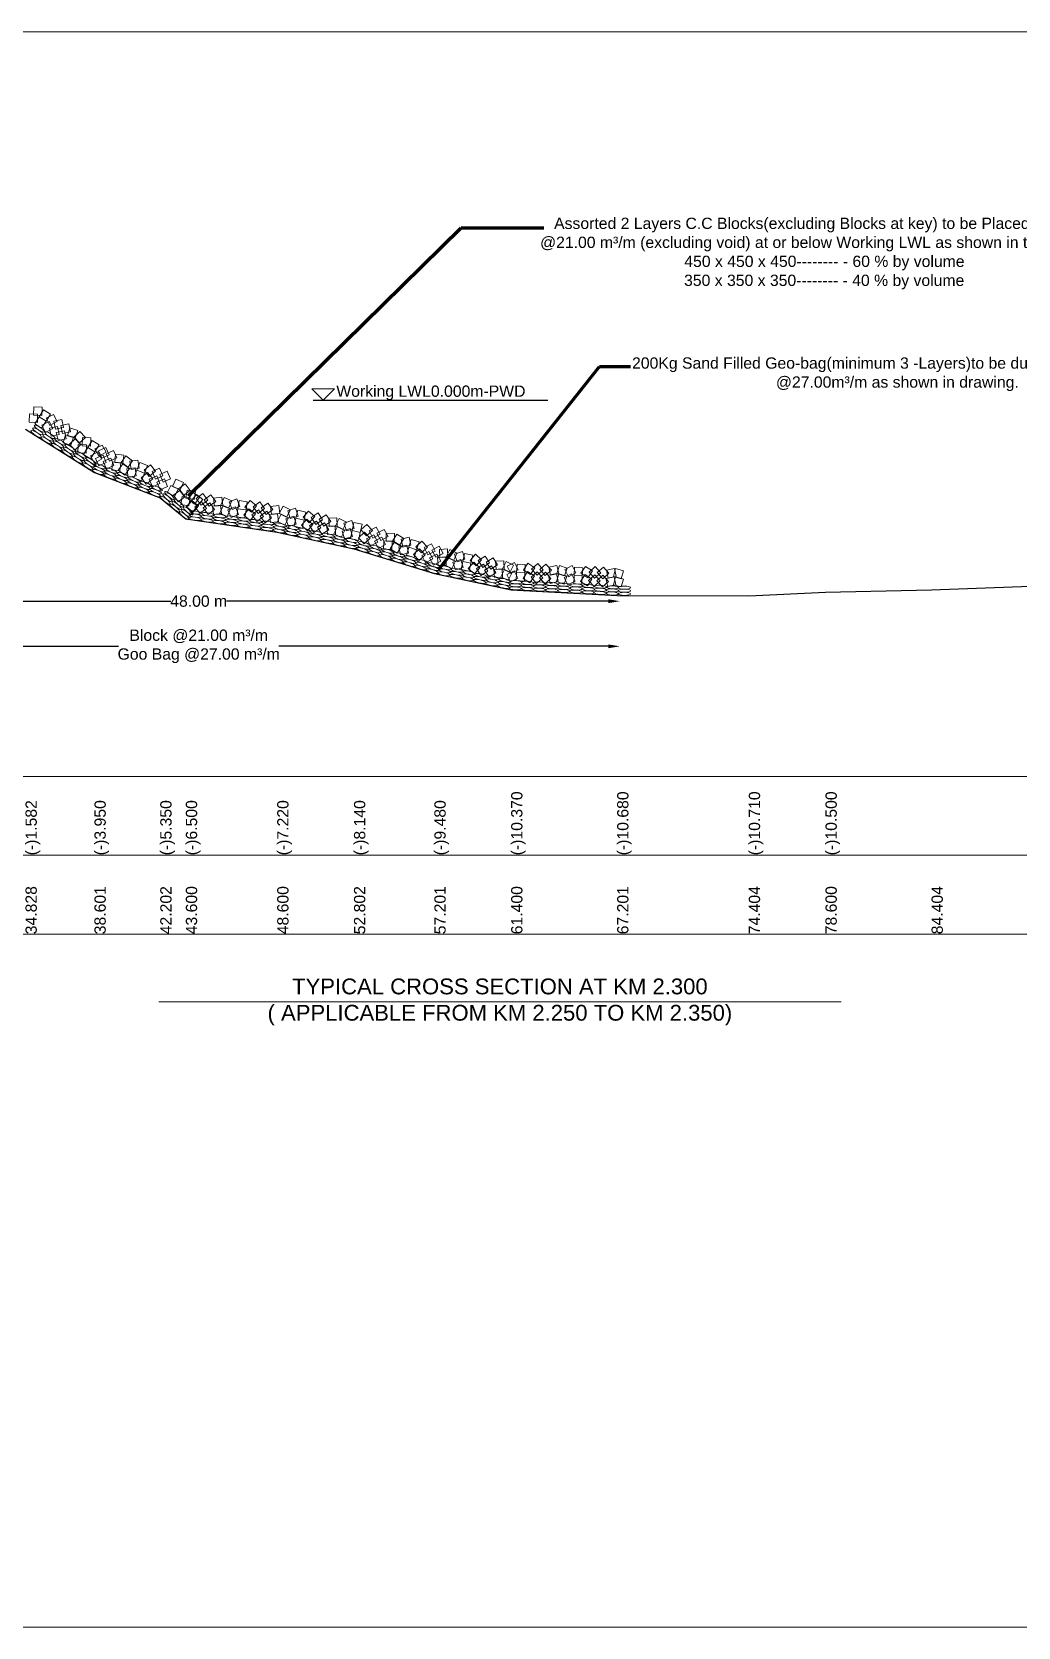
# Model space of a CAD drawing. Header units: inches. Extents: x 91231 to 269365, y -29123 to 27954.
# Drawn here: x 180977 to 185348, y -23047 to -15976 of the extents above; entities that cross this region are included whole.
import ezdxf

# ---------------------------------------------------------------- set-up
doc = ezdxf.new("R2010")
doc.units = ezdxf.units.IN
doc.header["$LTSCALE"] = 7
doc.header["$MEASUREMENT"] = 0
doc.header["$PDMODE"] = 3
for name, color, linetype, lineweight in [('Cross section Data Border', 7, 'Continuous', 9), ('Cross Section Labels', 7, 'Continuous', 9), ('Existing_Bed_Level for Xsection', 7, 'Continuous', 25), ('Long Section Labels', 7, 'Continuous', 9)]:
    doc.layers.add(name, color=color, linetype=linetype, lineweight=lineweight)
doc.styles.get("Standard").update_dxf_attribs({"font": 'arial.ttf'})
doc.dimstyles.new('Appron Lebeling Style', dxfattribs={"dimtxt": 50, "dimasz": 50, "dimexe": 0.18, "dimexo": 0.0625, "dimgap": 0.09, "dimtad": 0, "dimtih": 1, "dimtoh": 1, "dimdec": 4, "dimzin": 0, "dimdsep": 46, "dimtxsty": 'Standard', "dimcen": 0.09, "dimse1": 1, "dimse2": 1, "dimadec": 0, "dimazin": 0, "dimtfac": 1, "dimtdec": 4, "dimtofl": 0, "dimtmove": 0, "dimatfit": 3, "dimfxl": 1, "dimtolj": 1, "dimtzin": 0, "dimarcsym": 0})
doc.dimstyles.get("Standard").update_dxf_attribs({"dimtxt": 0.18, "dimasz": 0.18, "dimexe": 0.18, "dimexo": 0.0625, "dimgap": 0.09, "dimtad": 0, "dimtih": 1, "dimtoh": 1, "dimdec": 4, "dimzin": 0, "dimdsep": 46, "dimtxsty": 'Standard', "dimcen": 0.09, "dimadec": 0, "dimazin": 0, "dimtfac": 1, "dimtdec": 4, "dimtofl": 0, "dimtmove": 0, "dimatfit": 3, "dimfxl": 1, "dimtolj": 1, "dimtzin": 0, "dimarcsym": 0})

# ---------------------------------------------------------------- blocks, each defined once
blk = doc.blocks.new('*D3')
at = {"layer": 'Cross Section Labels', "color": 0, "lineweight": -2, "transparency": 16777216}
for p, q in [((179900, -18499.5), (181592.4, -18499.5)), ((183532, -18499.5), (181839.6, -18499.5))]:
    blk.add_line(p, q, dxfattribs=at)
at = {"layer": 'Cross Section Labels', "color": 0, "transparency": 16777216}
for points in [[(179900, -18491.2), (179900, -18507.9), (179850, -18499.5)], [(183532, -18491.2), (183532, -18507.9), (183582, -18499.5)]]:
    blk.add_solid(points, dxfattribs=at)
at = {"layer": 'Defpoints', "color": 0, "transparency": 16777216}
for p in [(179850, -17608.5), (183582, -18473.6), (183582, -18499.5)]:
    blk.add_point(p, dxfattribs=at)
at = {"layer": 'Cross Section Labels', "color": 0, "transparency": 16777216, "insert": (181716, -18499.5), "char_height": 50, "attachment_point": 5}
blk.add_mtext('\\A1;48.00 m', dxfattribs=at)
blk = doc.blocks.new('*D4')
at = {"layer": 'Cross Section Labels', "color": 0, "lineweight": -2, "transparency": 16777216}
for p, q in [((179900, -18699.5), (181360.4, -18699.5)), ((183532, -18699.5), (182071.6, -18699.5))]:
    blk.add_line(p, q, dxfattribs=at)
at = {"layer": 'Cross Section Labels', "color": 0, "transparency": 16777216}
for points in [[(179900, -18691.2), (179900, -18707.9), (179850, -18699.5)], [(183532, -18691.2), (183532, -18707.9), (183582, -18699.5)]]:
    blk.add_solid(points, dxfattribs=at)
at = {"layer": 'Defpoints', "color": 0, "transparency": 16777216}
for p in [(179850, -17608.5), (183582, -18473.6), (183582, -18699.5)]:
    blk.add_point(p, dxfattribs=at)
at = {"layer": 'Cross Section Labels', "color": 0, "transparency": 16777216, "insert": (181716, -18699.5), "char_height": 50, "attachment_point": 5}
blk.add_mtext('\\A1;Block @21.00 m³/m ^JGoo Bag @27.00 m³/m ', dxfattribs=at)

msp = doc.modelspace()

# ---------------------------------------------------------------- linework, layer by layer
at = {"layer": 'Cross section Data Border'}
msp.add_lwpolyline([(178150.86651, -19276.02842), (187020.22354, -19276.02842), (187020.22354, -19976.02842), (178150.86651, -19976.02842)], close=True, dxfattribs=at)
msp.add_lwpolyline([(178150.86651, -19626.02842), (187020.22354, -19626.02842)], dxfattribs=at)
at = {"layer": 'Cross Section Labels'}
for points in [[(178050.86651, -15976.02842), (188050.86651, -15976.02842), (188050.86651, -23047.02842), (178050.86651, -23047.02842)], [(182267.42195, -17608.51842), (182317.42195, -17558.51842), (182217.42195, -17558.51842)]]:
    msp.add_lwpolyline(points, close=True, dxfattribs=at)
msp.add_lwpolyline([(181538.86651, -20276.02842), (183050.86651, -20276.02842), (184562.86651, -20276.02842)], dxfattribs=at)
at = {"layer": 'Existing_Bed_Level for Xsection'}
for points in [[(182222.5798, -17608.51842), (183262.74722, -17608.51842)], [(180948.40453, -17736.66042), (181253.96639, -17928.46842), (181545.67797, -18041.86842), (181658.96158, -18135.01842), (182063.95775, -18193.33842), (182404.24715, -18267.85842), (182760.63771, -18376.39842), (183100.7508, -18448.48842), (183570.62085, -18473.59842), (184154.0728, -18476.02842), (184493.94503, -18459.01842), (184964.03152, -18448.48842), (185482.28499, -18430.66842)]]:
    msp.add_lwpolyline(points, dxfattribs=at)
at = {"layer": 'Long Section Labels'}
for points in [[(181002.17806, -17670.73314), (180965.75376, -17669.3646), (180964.38522, -17705.7889), (181000.80952, -17707.15744)], [(181021.55692, -17639.86143), (180985.13262, -17638.49289), (180983.76408, -17674.91719), (181020.18838, -17676.28573)], [(181058.65749, -17671.02175), (181027.78579, -17651.64289), (181008.40693, -17682.51459), (181039.27863, -17701.89345)], [(181089.0408, -17703.71837), (181071.97526, -17671.51015), (181039.76703, -17688.57569), (181056.83257, -17720.78391)], [(181039.27863, -17701.89345), (181008.40693, -17682.51459), (180989.02807, -17713.3863), (181019.89977, -17732.76516)], [(181069.66194, -17734.59008), (181052.5964, -17702.38185), (181020.38817, -17719.4474), (181037.45371, -17751.65562)], [(181089.60838, -17724.57346), (181054.07263, -17732.68598), (181062.18515, -17768.22173), (181097.7209, -17760.10921)], [(181108.98724, -17693.70176), (181073.45149, -17701.81428), (181081.56401, -17737.35003), (181117.09976, -17729.2375)], [(181128.60352, -17779.47069), (181120.4627, -17743.94141), (181084.93342, -17752.08223), (181093.07424, -17787.61151)], [(181147.98238, -17748.59898), (181139.84156, -17713.0697), (181104.31228, -17721.21052), (181112.4531, -17756.7398)], [(181179.7985, -17742.22552), (181144.96095, -17731.50415), (181134.23958, -17766.3417), (181169.07713, -17777.06307)], [(181213.647, -17774.61992), (181188.84819, -17747.90622), (181162.13449, -17772.70502), (181186.93329, -17799.41872)], [(181160.41964, -17773.09723), (181125.58209, -17762.37586), (181114.86072, -17797.21341), (181149.69827, -17807.93478)], [(181194.26814, -17805.49163), (181169.46933, -17778.77792), (181142.75563, -17803.57673), (181167.55443, -17830.29043)], [(181218.28001, -17806.38516), (181181.85571, -17805.01662), (181180.48717, -17841.44092), (181216.91147, -17842.80946)], [(181237.65887, -17775.51345), (181201.23457, -17774.14491), (181199.86603, -17810.56921), (181236.29033, -17811.93775)], [(181255.38058, -17837.54547), (181224.50888, -17818.16661), (181205.13002, -17849.03832), (181236.00172, -17868.41718)], [(181274.75944, -17806.67377), (181243.88773, -17787.29491), (181224.50888, -17818.16661), (181255.38058, -17837.54547)], [(181305.14275, -17839.37039), (181288.07721, -17807.16217), (181255.86898, -17824.22771), (181272.93452, -17856.43593)], [(181305.11358, -17817.71586), (181271.7464, -17832.38671), (181286.41725, -17865.75389), (181319.78443, -17851.08304)], [(181285.76389, -17870.2421), (181268.69835, -17838.03387), (181236.49012, -17855.09941), (181253.55566, -17887.30764)], [(181291.9068, -17851.68913), (181258.53962, -17866.35998), (181273.21047, -17899.72716), (181306.57765, -17885.05631)], [(181340.55837, -17898.24396), (181325.86095, -17864.88847), (181292.50546, -17879.58589), (181307.20288, -17912.94138)], [(181353.76514, -17864.27068), (181339.06773, -17830.9152), (181305.71224, -17845.61261), (181320.40966, -17878.9681)], [(181370.60079, -17885.98267), (181334.36616, -17882.0261), (181330.4096, -17918.26073), (181366.64422, -17922.2173)], [(181383.80756, -17852.00939), (181347.57294, -17848.05283), (181343.61637, -17884.28745), (181379.851, -17888.24402)], [(181423.15963, -17877.43641), (181393.76645, -17855.88081), (181372.21086, -17885.27399), (181401.60404, -17906.82959)], [(181446.9089, -17873.78393), (181410.88048, -17879.31159), (181416.40814, -17915.34002), (181452.43657, -17909.81236)], [(181489.22183, -17897.3855), (181455.24855, -17884.17873), (181442.04177, -17918.152), (181476.01505, -17931.35878)], [(181409.95285, -17911.40969), (181380.55968, -17889.85409), (181359.00408, -17919.24727), (181388.39726, -17940.80286)], [(181433.70213, -17907.75721), (181397.6737, -17913.28487), (181403.20136, -17949.3133), (181439.22979, -17943.78563)], [(181476.01505, -17931.35878), (181442.04177, -17918.152), (181428.835, -17952.12528), (181462.80827, -17965.33206)], [(181512.02116, -17957.73632), (181489.18581, -17929.32594), (181460.77544, -17952.16129), (181483.61079, -17980.57167)], [(181525.22794, -17923.76304), (181502.39259, -17895.35267), (181473.98222, -17918.18802), (181496.81756, -17946.59839)], [(181529.71974, -17944.13657), (181496.35256, -17958.80742), (181511.02341, -17992.1746), (181544.39059, -17977.50375)], [(181542.92652, -17910.16329), (181509.55934, -17924.83414), (181524.23019, -17958.20132), (181557.59737, -17943.53047)], [(181578.37131, -17990.69139), (181563.67389, -17957.33591), (181530.3184, -17972.03332), (181545.01582, -18005.38881)], [(181591.57808, -17956.71812), (181576.88067, -17923.36263), (181543.52518, -17938.06005), (181558.2226, -17971.41553)], [(181648.22998, -17973.02533), (181615.0403, -17957.95723), (181599.9722, -17991.14691), (181633.16188, -18006.21501)], [(181625.07955, -18001.17954), (181591.88987, -17986.11144), (181576.82177, -18019.30112), (181610.01145, -18034.36922)], [(181654.5298, -18037.61854), (181633.33264, -18007.96584), (181603.67994, -18029.163), (181624.8771, -18058.8157)], [(181677.68024, -18009.46433), (181656.48308, -17979.81162), (181626.83037, -18001.00878), (181648.02753, -18030.66149)], [(181701.38312, -18013.40669), (181665.42921, -18007.4134), (181659.43593, -18043.3673), (181695.38983, -18049.36059)], [(181719.75291, -18040.04269), (181691.09271, -18017.52169), (181668.57171, -18046.18189), (181697.23191, -18068.70289)], [(181734.21606, -18049.03554), (181706.06185, -18025.8851), (181682.91141, -18054.03932), (181711.06562, -18077.18976)], [(181733.92393, -18022.79812), (181704.73074, -18044.62379), (181726.55641, -18073.81698), (181755.7496, -18051.99131)], [(181791.83038, -18057.16626), (181769.98147, -18027.99045), (181740.80567, -18049.83936), (181762.65458, -18079.01517)], [(181678.23268, -18041.5609), (181642.27878, -18035.56761), (181636.28549, -18071.52151), (181672.23939, -18077.5148)], [(181711.06562, -18077.18976), (181682.91141, -18054.03932), (181659.76097, -18082.19353), (181687.91518, -18105.34397)], [(181714.55765, -18076.12054), (181685.89745, -18053.59955), (181663.37645, -18082.25975), (181692.03665, -18104.78074)], [(181728.72867, -18058.87597), (181699.53548, -18080.70164), (181721.36115, -18109.89484), (181750.55434, -18088.06917)], [(181786.63512, -18093.24411), (181764.78621, -18064.06831), (181735.61041, -18085.91722), (181757.45932, -18115.09302)], [(181813.13344, -18074.51645), (181776.94114, -18078.84311), (181781.2678, -18115.03541), (181817.4601, -18110.70875)], [(181818.3287, -18038.43859), (181782.1364, -18042.76525), (181786.46306, -18078.95755), (181822.65536, -18074.63089)], [(181857.21029, -18090.40197), (181823.70927, -18076.03938), (181809.34667, -18109.5404), (181842.84769, -18123.90299)], [(181862.40555, -18054.32412), (181828.90453, -18039.96152), (181814.54193, -18073.46254), (181848.04295, -18087.82514)], [(181879.52166, -18081.48169), (181845.67158, -18095.00113), (181859.19102, -18128.8512), (181893.04109, -18115.33177)], [(181884.71692, -18045.40384), (181850.86684, -18058.92327), (181864.38628, -18092.77334), (181898.23635, -18079.25391)], [(181926.07075, -18094.92041), (181889.9929, -18089.72515), (181884.79764, -18125.80301), (181920.87549, -18130.99827)], [(181931.26601, -18058.84255), (181895.18816, -18053.64729), (181889.9929, -18089.72515), (181926.07075, -18094.92041)], [(181967.10265, -18112.48737), (181938.44245, -18089.96637), (181915.92145, -18118.62657), (181944.58165, -18141.14757)], [(181972.29791, -18076.40951), (181943.63771, -18053.88851), (181921.11671, -18082.54871), (181949.77691, -18105.06971)], [(181981.27367, -18095.2428), (181952.08048, -18117.06847), (181973.90615, -18146.26166), (182003.09934, -18124.43599)], [(181986.46893, -18059.16494), (181957.27574, -18080.99061), (181979.10141, -18110.1838), (182008.2946, -18088.35813)], [(182039.18012, -18129.61094), (182017.33121, -18100.43513), (181988.15541, -18122.28404), (182010.00432, -18151.45985)], [(182044.37538, -18093.53308), (182022.52647, -18064.35727), (181993.35067, -18086.20619), (182015.19958, -18115.38199)], [(182070.8737, -18074.80541), (182034.6814, -18079.13207), (182039.00806, -18115.32437), (182075.20036, -18110.99771)], [(182122.25878, -18094.65833), (182089.8873, -18077.90455), (182073.13351, -18110.27604), (182105.505, -18127.02982)], [(182145.15819, -18087.37921), (182110.41699, -18098.40877), (182121.44654, -18133.14997), (182156.18775, -18122.12042)], [(182190.6104, -18104.1576), (182155.00418, -18096.36019), (182147.20678, -18131.96641), (182182.813, -18139.76382)], [(182230.26062, -18124.65333), (182203.30873, -18100.1136), (182178.769, -18127.06549), (182205.72089, -18151.60522)], [(182065.67844, -18110.88327), (182029.48614, -18115.20993), (182033.8128, -18151.40223), (182070.0051, -18147.07557)], [(182114.46138, -18130.26455), (182082.08989, -18113.51077), (182065.33611, -18145.88226), (182097.70759, -18162.63604)], [(182137.36079, -18122.98543), (182102.61958, -18134.01499), (182113.64914, -18168.75619), (182148.39034, -18157.72664)], [(182182.813, -18139.76382), (182147.20678, -18131.96641), (182139.40937, -18167.57263), (182175.01559, -18175.37004)], [(182222.46321, -18160.25955), (182195.51132, -18135.71982), (182170.97159, -18162.67171), (182197.92348, -18187.21144)], [(182237.84725, -18144.08784), (182207.14842, -18163.73942), (182226.8, -18194.43824), (182257.49882, -18174.78667)], [(182245.64465, -18108.48162), (182214.94583, -18128.1332), (182234.5974, -18158.83202), (182265.29623, -18139.18045)], [(182293.10943, -18182.56402), (182273.43342, -18151.88086), (182242.75025, -18171.55687), (182262.42627, -18202.24004)], [(182300.90684, -18146.9578), (182281.23083, -18116.27464), (182250.54766, -18135.95065), (182270.22367, -18166.63382)], [(182320.89586, -18165.80691), (182284.48511, -18167.49806), (182286.17626, -18203.90881), (182322.58701, -18202.21765)], [(182328.69327, -18130.20069), (182292.28252, -18131.89184), (182293.97367, -18168.30259), (182330.38442, -18166.61143)], [(182363.70492, -18184.84641), (182331.33343, -18168.09263), (182314.57965, -18200.46412), (182346.95114, -18217.2179)], [(182371.50233, -18149.24019), (182339.13084, -18132.48641), (182322.37706, -18164.8579), (182354.74854, -18181.61168)], [(182394.40174, -18141.96107), (182359.66053, -18152.99063), (182370.69009, -18187.73184), (182405.43129, -18176.70228)], [(182439.85395, -18158.73946), (182404.24773, -18150.94205), (182396.45032, -18186.54827), (182432.05654, -18194.34568)], [(182486.34924, -18185.53625), (182461.44577, -18158.9201), (182434.82962, -18183.82358), (182459.73309, -18210.43973)], [(182502.97707, -18170.64637), (182470.80525, -18187.78045), (182487.93933, -18219.95227), (182520.11114, -18202.81819)], [(182386.60433, -18177.56729), (182351.86312, -18188.59685), (182362.89268, -18223.33806), (182397.63388, -18212.3085)], [(182432.05654, -18194.34568), (182396.45032, -18186.54827), (182388.65291, -18222.15449), (182424.25913, -18229.9519)], [(182475.72984, -18220.40502), (182450.82636, -18193.78887), (182424.21021, -18218.69234), (182449.11369, -18245.30849)], [(182492.35766, -18205.51514), (182460.18584, -18222.64921), (182477.31992, -18254.82103), (182509.49174, -18237.68695)], [(182544.36648, -18248.28672), (182527.20679, -18216.12856), (182495.04863, -18233.28825), (182512.20832, -18265.44642)], [(182554.98589, -18213.41796), (182537.8262, -18181.2598), (182505.66803, -18198.41949), (182522.82772, -18230.57765)], [(182573.40379, -18233.80497), (182536.9744, -18232.57942), (182535.74885, -18269.00881), (182572.17824, -18270.23436)], [(182584.02319, -18198.93621), (182547.5938, -18197.71066), (182546.36825, -18234.14005), (182582.79765, -18235.3656)], [(182614.55345, -18256.2064), (182583.62518, -18236.91793), (182564.33672, -18267.8462), (182595.26499, -18287.13466)], [(182625.17285, -18221.33763), (182594.24459, -18202.04917), (182574.95612, -18232.97744), (182605.88439, -18252.2659)], [(182648.58096, -18215.91278), (182613.0691, -18224.12923), (182621.28554, -18259.64109), (182656.79741, -18251.42465)], [(182692.5461, -18236.27166), (182657.67734, -18225.65226), (182647.05793, -18260.52102), (182681.9267, -18271.14043)], [(182730.43059, -18259.87209), (182705.52712, -18233.25594), (182678.91097, -18258.15941), (182703.81444, -18284.77556)], [(182637.96156, -18250.78155), (182602.44969, -18258.99799), (182610.66614, -18294.50986), (182646.178, -18286.29341)], [(182681.9267, -18271.14043), (182647.05793, -18260.52102), (182636.43853, -18295.38979), (182671.30729, -18306.00919)], [(182719.81119, -18294.74085), (182694.90772, -18268.1247), (182668.29157, -18293.02818), (182693.19504, -18319.64433)], [(182736.43901, -18279.85097), (182704.26719, -18296.98505), (182721.40127, -18329.15687), (182753.57309, -18312.02279)], [(182747.05842, -18244.98221), (182714.8866, -18262.11628), (182732.02068, -18294.2881), (182764.1925, -18277.15402)], [(182788.44783, -18322.62256), (182771.28814, -18290.4644), (182739.12998, -18307.62409), (182756.28967, -18339.78225)], [(182799.06724, -18287.75379), (182781.90755, -18255.59563), (182749.74938, -18272.75532), (182766.90908, -18304.91349)], [(182811.35661, -18303.47157), (182774.95805, -18305.40734), (182776.89381, -18341.8059), (182813.29238, -18339.87013)], [(182818.9146, -18267.81376), (182782.51604, -18269.74953), (182784.4518, -18306.14809), (182820.85037, -18304.21233)], [(182854.29263, -18322.22301), (182821.8093, -18305.68711), (182805.27341, -18338.17044), (182837.75674, -18354.70634)], [(182861.85062, -18286.5652), (182829.36729, -18270.0293), (182812.8314, -18302.51263), (182845.31473, -18319.04853)], [(182884.70061, -18279.13238), (182850.03429, -18290.39512), (182861.29703, -18325.06143), (182895.96334, -18313.79869)], [(182930.26453, -18295.60499), (182894.60672, -18288.047), (182887.04873, -18323.70481), (182922.70654, -18331.2628)], [(182970.05156, -18315.83385), (182942.9354, -18291.47576), (182918.57731, -18318.59193), (182945.69347, -18342.95001)], [(182985.32659, -18299.55913), (182954.7605, -18319.41653), (182974.6179, -18349.98262), (183005.18399, -18330.12522)], [(183040.84606, -18337.66313), (183020.96432, -18307.11286), (182990.41405, -18326.9946), (183010.29579, -18357.54487)], [(182877.14262, -18314.79019), (182842.4763, -18326.05293), (182853.73904, -18360.71924), (182888.40535, -18349.4565)], [(182922.70654, -18331.2628), (182887.04873, -18323.70481), (182879.49074, -18359.36261), (182915.14855, -18366.9206)], [(182962.49357, -18351.49166), (182935.37741, -18327.13357), (182911.01932, -18354.24973), (182938.13548, -18378.60782)], [(182977.7686, -18335.21694), (182947.20251, -18355.07434), (182967.05991, -18385.64043), (182997.626, -18365.78303)], [(183033.28807, -18373.32094), (183013.40633, -18342.77067), (182982.85606, -18362.65241), (183002.7378, -18393.20268)], [(183060.96127, -18356.3775), (183024.56271, -18358.31327), (183026.49847, -18394.71183), (183062.89703, -18392.77606)], [(183068.51926, -18320.71969), (183032.1207, -18322.65546), (183034.05646, -18359.05402), (183070.45502, -18357.11826)], [(183103.89729, -18375.12894), (183071.41396, -18358.59304), (183054.87807, -18391.07637), (183087.3614, -18407.61227)], [(183111.45528, -18339.47113), (183078.97195, -18322.93523), (183062.43606, -18355.41856), (183094.91939, -18371.95446)], [(183113.92281, -18364.64505), (183081.41872, -18381.1401), (183097.91376, -18413.64419), (183130.41785, -18397.14914)], [(183115.86793, -18328.24699), (183083.36384, -18344.74203), (183099.85889, -18377.24612), (183132.36298, -18360.75108)], [(183161.48794, -18373.86327), (183125.08988, -18371.91815), (183123.14476, -18408.31621), (183159.54282, -18410.26134)], [(183163.43307, -18337.46521), (183127.035, -18335.52009), (183125.08988, -18371.91815), (183161.48794, -18373.86327)], [(183203.92754, -18387.68701), (183173.36655, -18367.82174), (183153.50129, -18398.38273), (183184.06227, -18418.24799)], [(183205.87266, -18351.28894), (183175.31167, -18331.42368), (183155.44641, -18361.98467), (183186.0074, -18381.84993)], [(183216.49813, -18369.24322), (183189.37571, -18393.59433), (183213.72682, -18420.71676), (183240.84924, -18396.36565)], [(183218.44326, -18332.84516), (183191.32083, -18357.19627), (183215.67194, -18384.3187), (183242.79437, -18359.96759)], [(183277.2484, -18398.29028), (183252.8757, -18371.18725), (183225.77268, -18395.55995), (183250.14538, -18422.66298)], [(183279.19352, -18361.89221), (183254.82082, -18334.78919), (183227.7178, -18359.16189), (183252.0905, -18386.26491)], [(183301.96407, -18377.26595), (183266.30432, -18384.81477), (183273.85314, -18420.47452), (183309.51289, -18412.9257)], [(183303.90919, -18340.86789), (183268.24944, -18348.41671), (183275.79826, -18384.07646), (183311.45801, -18376.52764)], [(183347.28588, -18389.14245), (183312.63376, -18377.83614), (183301.32745, -18412.48827), (183335.97957, -18423.79458)], [(183349.23101, -18352.74439), (183314.57888, -18341.43808), (183303.27257, -18376.09021), (183337.9247, -18387.39652)], [(183368.70925, -18378.26092), (183336.20516, -18394.75596), (183352.7002, -18427.26005), (183385.2043, -18410.76501)], [(183370.65437, -18341.86285), (183338.15028, -18358.3579), (183354.64533, -18390.86199), (183387.14942, -18374.36695)], [(183418.21951, -18351.08108), (183381.82144, -18349.13595), (183379.87632, -18385.53402), (183416.27438, -18387.47914)], [(183458.71398, -18401.30287), (183428.15299, -18381.43761), (183408.28773, -18411.99859), (183438.84871, -18431.86386)], [(183460.6591, -18364.90481), (183430.09812, -18345.03955), (183410.23285, -18375.60053), (183440.79384, -18395.46579)], [(183471.28457, -18382.85909), (183444.16215, -18407.2102), (183468.51326, -18434.33262), (183495.63568, -18409.98151)], [(183473.2297, -18346.46103), (183446.10727, -18370.81214), (183470.45838, -18397.93456), (183497.58081, -18373.58345)], [(183533.97997, -18375.50808), (183509.60727, -18348.40505), (183482.50424, -18372.77775), (183506.87694, -18399.88078)], [(183558.69563, -18354.48376), (183523.03588, -18362.03258), (183530.5847, -18397.69233), (183566.24445, -18390.14351)], [(183598.70036, -18364.84688), (183563.53388, -18355.25932), (183553.94632, -18390.42579), (183589.1128, -18400.01336)], [(183416.27438, -18387.47914), (183379.87632, -18385.53402), (183377.9312, -18421.93208), (183414.32926, -18423.8772)], [(183532.03484, -18411.90614), (183507.66214, -18384.80312), (183480.55912, -18409.17582), (183504.93182, -18436.27884)], [(183556.75051, -18390.88182), (183521.09076, -18398.43064), (183528.63958, -18434.09039), (183564.29933, -18426.54157)], [(183598.54855, -18401.29656), (183563.38208, -18391.709), (183553.79451, -18426.87548), (183588.96099, -18436.46304)]]:
    msp.add_lwpolyline(points, close=True, dxfattribs=at)
for centre, major_axis in [((180995.45062, -17758.06323), (22.83134, -14.33174)), ((181002.77152, -17746.40058), (22.83134, -14.33174)), ((181010.09242, -17734.73794), (22.83134, -14.33174)), ((181055.75511, -17763.40142), (22.83134, -14.33174)), ((181041.1133, -17786.72671), (22.83134, -14.33174)), ((181048.4342, -17775.06407), (22.83134, -14.33174)), ((181086.77599, -17815.3902), (22.83134, -14.33174)), ((181094.09689, -17803.72756), (22.83134, -14.33174)), ((181101.41779, -17792.06491), (22.83134, -14.33174)), ((181139.75957, -17832.39104), (22.83134, -14.33174)), ((181147.08048, -17820.7284), (22.83134, -14.33174)), ((181132.43867, -17844.05369), (22.83134, -14.33174)), ((181178.10136, -17872.71717), (22.83134, -14.33174)), ((181185.42226, -17861.05453), (22.83134, -14.33174)), ((181192.74316, -17849.39189), (22.83134, -14.33174)), ((181223.76404, -17901.38066), (22.83134, -14.33174)), ((181231.08494, -17889.71802), (22.83134, -14.33174)), ((181238.40585, -17878.05537), (22.83134, -14.33174)), ((181279.42483, -17901.43048), (25.12513, -9.76714)), ((181269.44638, -17927.09918), (25.12513, -9.76714)), ((181274.43561, -17914.26483), (25.12513, -9.76714)), ((181319.69663, -17946.63347), (25.12513, -9.76714)), ((181324.68586, -17933.79912), (25.12513, -9.76714)), ((181329.67509, -17920.96477), (25.12513, -9.76714)), ((181369.94688, -17966.16776), (25.12513, -9.76714)), ((181374.93611, -17953.33341), (25.12513, -9.76714)), ((181379.92534, -17940.49906), (25.12513, -9.76714)), ((181425.18636, -17972.8677), (25.12513, -9.76714)), ((181430.17559, -17960.03335), (25.12513, -9.76714)), ((181420.19714, -17985.70205), (25.12513, -9.76714)), ((181470.44739, -18005.23634), (25.12513, -9.76714)), ((181475.43661, -17992.40199), (25.12513, -9.76714)), ((181480.42584, -17979.56764), (25.12513, -9.76714)), ((181520.69764, -18024.77063), (25.12513, -9.76714)), ((181525.68687, -18011.93628), (25.12513, -9.76714)), ((181530.67609, -17999.10193), (25.12513, -9.76714)), ((181577.67082, -18041.43416), (20.82161, -17.12103)), ((181586.41654, -18030.79812), (20.82161, -17.12103)), ((181568.9251, -18052.0702), (20.82161, -17.12103)), ((181610.56831, -18086.31227), (20.82161, -17.12103)), ((181619.31403, -18075.67623), (20.82161, -17.12103)), ((181628.05975, -18065.04019), (20.82161, -17.12103)), ((181652.21152, -18120.55433), (20.82161, -17.12103)), ((181660.95724, -18109.9183), (20.82161, -17.12103)), ((181669.70296, -18099.28226), (20.82161, -17.12103)), ((181702.97805, -18106.57676), (26.68158, -3.84218)), ((181699.05275, -18133.83558), (26.68158, -3.84218)), ((181701.0154, -18120.20617), (26.68158, -3.84218)), ((181752.41591, -18141.51995), (26.68158, -3.84218)), ((181754.37856, -18127.89054), (26.68158, -3.84218)), ((181756.34121, -18114.26113), (26.68158, -3.84218)), ((181805.77907, -18149.20432), (26.68158, -3.84218)), ((181807.74172, -18135.57491), (26.68158, -3.84218)), ((181809.70437, -18121.94549), (26.68158, -3.84218)), ((181859.14222, -18156.88869), (26.68158, -3.84218)), ((181861.10488, -18143.25927), (26.68158, -3.84218)), ((181863.06753, -18129.62986), (26.68158, -3.84218)), ((181912.50538, -18164.57305), (26.68158, -3.84218)), ((181914.46804, -18150.94364), (26.68158, -3.84218)), ((181916.43069, -18137.31423), (26.68158, -3.84218)), ((181965.86854, -18172.25742), (26.68158, -3.84218)), ((181967.8312, -18158.62801), (26.68158, -3.84218)), ((181969.79385, -18144.9986), (26.68158, -3.84218)), ((182019.2317, -18179.94179), (26.68158, -3.84218)), ((182021.19436, -18166.31238), (26.68158, -3.84218)), ((182023.15701, -18152.68296), (26.68158, -3.84218)), ((182075.93198, -18174.81618), (26.33278, -5.76662)), ((182078.87767, -18161.36495), (26.33278, -5.76662)), ((182131.54323, -18172.89818), (26.33278, -5.76662)), ((182072.9863, -18188.26742), (26.33278, -5.76662)), ((182125.65185, -18199.80066), (26.33278, -5.76662)), ((182128.59754, -18186.34942), (26.33278, -5.76662)), ((182178.31741, -18211.33389), (26.33278, -5.76662)), ((182181.2631, -18197.88265), (26.33278, -5.76662)), ((182184.20878, -18184.43141), (26.33278, -5.76662)), ((182230.98296, -18222.86713), (26.33278, -5.76662)), ((182233.92865, -18209.41589), (26.33278, -5.76662)), ((182236.87434, -18195.96465), (26.33278, -5.76662)), ((182283.64852, -18234.40036), (26.33278, -5.76662)), ((182286.59421, -18220.94912), (26.33278, -5.76662)), ((182289.5399, -18207.49788), (26.33278, -5.76662)), ((182336.31408, -18245.93359), (26.33278, -5.76662)), ((182339.25976, -18232.48235), (26.33278, -5.76662)), ((182342.20545, -18219.03112), (26.33278, -5.76662)), ((182391.92532, -18244.01559), (26.33278, -5.76662)), ((182394.87101, -18230.56435), (26.33278, -5.76662)), ((182449.45772, -18245.64135), (25.78739, -7.85364)), ((182388.97963, -18257.46683), (26.33278, -5.76662)), ((182441.43417, -18271.98664), (25.78739, -7.85364)), ((182445.44594, -18258.81399), (25.78739, -7.85364)), ((182493.00895, -18287.69392), (25.78739, -7.85364)), ((182497.02072, -18274.52127), (25.78739, -7.85364)), ((182501.0325, -18261.34863), (25.78739, -7.85364)), ((182544.58372, -18303.4012), (25.78739, -7.85364)), ((182548.5955, -18290.22855), (25.78739, -7.85364)), ((182552.60727, -18277.05591), (25.78739, -7.85364)), ((182596.1585, -18319.10848), (25.78739, -7.85364)), ((182600.17028, -18305.93583), (25.78739, -7.85364)), ((182604.18205, -18292.76319), (25.78739, -7.85364)), ((182651.74505, -18321.64311), (25.78739, -7.85364)), ((182655.75683, -18308.47047), (25.78739, -7.85364)), ((182707.3316, -18324.17775), (25.78739, -7.85364)), ((182647.73328, -18334.81576), (25.78739, -7.85364)), ((182699.30805, -18350.52304), (25.78739, -7.85364)), ((182703.31983, -18337.35039), (25.78739, -7.85364)), ((182750.88283, -18366.23032), (25.78739, -7.85364)), ((182754.89461, -18353.05767), (25.78739, -7.85364)), ((182758.90638, -18339.88503), (25.78739, -7.85364)), ((182802.78029, -18378.29295), (26.37093, -5.58955)), ((182805.63553, -18364.82223), (26.37093, -5.58955)), ((182808.49077, -18351.3515), (26.37093, -5.58955)), ((182855.52215, -18389.47206), (26.37093, -5.58955)), ((182858.37739, -18376.00133), (26.37093, -5.58955)), ((182861.23263, -18362.53061), (26.37093, -5.58955)), ((182911.11925, -18387.18044), (26.37093, -5.58955)), ((182913.97449, -18373.70971), (26.37093, -5.58955)), ((182966.71635, -18384.88882), (26.37093, -5.58955)), ((182908.26401, -18400.65117), (26.37093, -5.58955)), ((182961.00587, -18411.83028), (26.37093, -5.58955)), ((182963.86111, -18398.35955), (26.37093, -5.58955)), ((183013.74773, -18423.00938), (26.37093, -5.58955)), ((183016.60297, -18409.53865), (26.37093, -5.58955)), ((183019.45821, -18396.06793), (26.37093, -5.58955)), ((183066.48959, -18434.18849), (26.37093, -5.58955)), ((183069.34483, -18420.71776), (26.37093, -5.58955)), ((183072.20007, -18407.24703), (26.37093, -5.58955)), ((183118.52526, -18442.54347), (26.91839, -1.43853)), ((183119.26009, -18428.79309), (26.91839, -1.43853)), ((183119.99491, -18415.04271), (26.91839, -1.43853)), ((183172.36204, -18445.42052), (26.91839, -1.43853)), ((183173.09687, -18431.67014), (26.91839, -1.43853)), ((183173.83169, -18417.91976), (26.91839, -1.43853)), ((183226.19882, -18448.29758), (26.91839, -1.43853)), ((183226.93365, -18434.5472), (26.91839, -1.43853)), ((183227.66847, -18420.79682), (26.91839, -1.43853)), ((183280.0356, -18451.17463), (26.91839, -1.43853)), ((183280.77043, -18437.42425), (26.91839, -1.43853)), ((183281.50525, -18423.67387), (26.91839, -1.43853)), ((183333.87238, -18454.05168), (26.91839, -1.43853)), ((183334.60721, -18440.3013), (26.91839, -1.43853)), ((183335.34203, -18426.55092), (26.91839, -1.43853)), ((183387.70916, -18456.92874), (26.91839, -1.43853)), ((183388.44399, -18443.17836), (26.91839, -1.43853)), ((183389.17881, -18429.42798), (26.91839, -1.43853)), ((183441.54594, -18459.80579), (26.91839, -1.43853)), ((183442.28077, -18446.05541), (26.91839, -1.43853)), ((183443.01559, -18432.30503), (26.91839, -1.43853)), ((183495.38272, -18462.68285), (26.91839, -1.43853)), ((183496.11755, -18448.93247), (26.91839, -1.43853)), ((183496.85237, -18435.18209), (26.91839, -1.43853)), ((183549.95432, -18451.80952), (26.91839, -1.43853)), ((183550.68915, -18438.05914), (26.91839, -1.43853)), ((183602.82037, -18453.07735), (26.95657, -0.11227)), ((183602.87772, -18439.30747), (26.95657, -0.11227)), ((183549.2195, -18465.5599), (26.91839, -1.43853)), ((183602.76302, -18466.84723), (26.95657, -0.11227))]:
    msp.add_ellipse(centre, major_axis=major_axis, ratio=0.255, dxfattribs=at)

# ---------------------------------------------------------------- texts
at = {"layer": 'Cross Section Labels'}
for s, p in [(' Assorted 2 Layers C.C Blocks(excluding Blocks at key) to be Placed / dumped', (183271.7557, -16849.47436)), ('@21.00 m³/m (excluding void) at or below Working LWL as shown in the drawing.', (183229.17385, -16933.72857)), ('450 x 450 x 450-------- - 60 %%% by volume', (183868.24274, -17017.91456)), ('350 x 350 x 350-------- - 40 %%% by volume', (183867.21955, -17102.10055)), ('200Kg Sand Filled Geo-bag(minimum 3 -Layers)to be dumped on River Bed', (183636.60239, -17468.83088)), ('@27.00m³/m as shown in drawing.', (184274.44345, -17553.08509))]:
    msp.add_text(s, height=50, dxfattribs=at).set_placement(p)
for s, insert, char_height, attachment_point in [('Working LWL0.000m-PWD', (182326.01659, -17608.51842), 50, 7), ('TYPICAL CROSS SECTION AT KM 2.300^J( APPLICABLE FROM KM 2.250 TO KM 2.350)', (183050.86651, -20276.02842), 70, 5)]:
    msp.add_mtext(s, dxfattribs=dict(at, insert=insert, char_height=char_height, attachment_point=attachment_point))
at = {"layer": 'Long Section Labels', "char_height": 50, "attachment_point": 1, "rotation": 90}
for s, insert in [('(-)10.370', (183100.7508, -19626.02842)), ('(-)10.370', (183100.7508, -19626.02842)), ('(-)10.680', (183570.62085, -19626.02842)), ('(-)10.710', (184154.0728, -19626.02842)), ('(-)10.500', (184493.94503, -19626.02842)), ('(-)1.582', (180948.40453, -19626.02842)), ('(-)3.950', (181253.96639, -19626.02842)), ('(-)5.350', (181545.67797, -19626.02842)), ('(-)6.500', (181658.96158, -19626.02842)), ('(-)7.220', (182063.95775, -19626.02842)), ('(-)8.140', (182404.24715, -19626.02842)), ('(-)9.480', (182760.63771, -19626.02842)), ('34.828', (180948.40453, -19976.02842)), ('38.601', (181253.96639, -19976.02842)), ('42.202', (181545.67797, -19976.02842)), ('43.600', (181658.96158, -19976.02842)), ('48.600', (182063.95775, -19976.02842)), ('52.802', (182404.24715, -19976.02842)), ('57.201', (182760.63771, -19976.02842)), ('61.400', (183100.7508, -19976.02842)), ('67.201', (183570.62085, -19976.02842)), ('74.404', (184154.0728, -19976.02842)), ('78.600', (184493.94503, -19976.02842)), ('84.404', (184964.03152, -19976.02842))]:
    msp.add_mtext(s, dxfattribs=dict(at, insert=insert))

# ---------------------------------------------------------------- dimensions: what is measured, and where the dimension line sits
at = {"layer": 'Cross Section Labels'}
for base, text, picture, middle in [((183581.99853, -18499.51842), '48.00 m', '*D3', (181715.98624, -18499.51842)), ((183581.99853, -18699.51842), 'Block @21.00 m³/m ^JGoo Bag @27.00 m³/m ', '*D4', (181715.98624, -18699.51842))]:
    dim = msp.add_linear_dim(base=base, p1=(179849.97395, -17608.51842), p2=(183581.99853, -18473.64581), text=text, dimstyle='Appron Lebeling Style', dxfattribs=at)
    dim.commit()
    dim.dimension.update_dxf_attribs({"geometry": picture, "text_midpoint": middle})

# ---------------------------------------------------------------- leaders
at = {"color": 0, "linetype": 'Continuous', "lineweight": -3, "ltscale": 0.5}
for points in [[(181671.3231, -18032.48004), (182879.38926, -16844.9847), (183246.35262, -16844.49403)], [(182780.36254, -18357.26666), (183491.81054, -17458.75442), (183630.32593, -17458.75442)]]:
    msp.add_leader(points, dimstyle='Standard', override={"dimtxt": 0.9, "dimasz": 0.7, "dimclrd": 7, "dimclre": 7, "dimclrt": 7, "dimlwd": 65535, "dimlwe": 65535}, dxfattribs=at)

doc.saveas('drawing.dxf')
